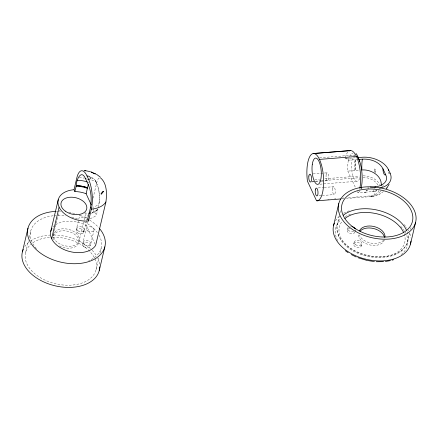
<?xml version="1.0" encoding="UTF-8"?>
<svg xmlns="http://www.w3.org/2000/svg" width="438" height="438" viewBox="0 0 438 438"><rect width="100%" height="100%" fill="white"/><g stroke="black" fill="none" stroke-linecap="round" stroke-linejoin="round"><path stroke-width="0.33" stroke-dasharray="2.19 1.64" d="M90.069 218.589A21.09 13.474 13.3 0 0 96.19 215.414C99.196 206.123 100.904 195.879 97.811 186.385C96.546 183.451 95.479 177.872 91.465 177.943M99.295 201.568L99.24 193.35L97.811 186.385M99.207 202.252L98.851 204.163A21.09 13.474 13.3 0 1 92.73 207.333M91.334 213.257A21.09 13.474 13.3 0 0 97.45 210.087L97.581 209.479A21.073 13.463 13.3 0 1 91.465 212.654M361.273 188.767L361.624 187.048M76.108 230.498L78.61 219.871M82.563 244.388L86.291 228.598M355.059 231.488L355.437 229.824M361.383 245.942A3.953 2.524 13.3 0 0 356.16 242.417A3.953 2.524 13.3 0 0 355.081 246.654A3.953 2.524 13.3 0 0 361.383 245.942L361.892 243.714M86.56 220.555L83.751 232.364L84.342 229.895L83.877 231.872M86.708 219.914L87.009 218.639M94.066 229.972L90.332 245.767M25.601 252.616L28.404 240.774M29.182 237.484L30.737 230.903M53.617 234.396L59.376 210.01M78.763 242.619L85.941 212.249M95.079 244.169L86.521 225.751L87.452 221.798M93.053 198.113L97.094 181.212L98.134 178.978L99.311 177.921M96.037 269.803L98.84 257.955M99.93 253.35L101.173 248.083M339.346 215.458L337.194 224.557C334.725 251.461 373.127 262.959 393.866 255.151M339.965 212.863L340.578 210.262M409.749 232.786L407.729 241.349C406.004 248.154 399.982 253 393.587 255.266M410.532 229.496L410.997 227.519M78.763 219.224L79.842 214.702M347.246 230.169L347.668 228.45M353.701 244.065L354.123 242.34M378.886 190.459C377.901 194.045 373.926 195.676 370.521 195.895L346.786 197.768M380.567 190.984C379.138 194.565 375.109 196.18 371.523 196.525L346.474 198.496M383.349 185.416L381.865 187.042M379.741 188.362L379.259 188.86M401.022 251.204L401.301 250.969M401.991 250.388L402.276 250.147M383.485 191.587L380.403 193.733M371.523 196.525L375.634 195.764L379.905 194.007M379.549 194.209L380.753 193.536M394.912 254.73L395.207 254.615M374.78 191.209L376.658 190.552L373.05 191.565L365.287 192.194A21.073 7.287 85.5 0 0 367.318 190.032A21.09 7.293 85.5 0 1 365.292 192.211M374.101 191.373L371.95 191.685A21.09 7.293 85.5 0 0 373.778 189.851M371.933 196.47L371.172 196.547A2.639 0.909 85.5 0 1 370.521 195.895M319.548 157.8L355.01 154.997M347.734 152.2A23.729 8.202 85.5 0 0 344.996 158.616L355.787 157.762M344.996 158.616A2.639 1.686 13.3 0 1 348.27 160.16L356.965 159.585M348.32 160.264A21.09 7.293 85.5 0 0 347.816 171.105L359.215 170.201M375.114 169.314L374.402 169.008L375.114 169.314A19.102 6.603 85.5 0 0 375.251 172.189M313.126 173.919L323.753 173.076M324.416 173.026L327.071 172.818M314.769 179.564L319.516 179.186M324.941 178.759L359.532 176.032M311.796 181.474L314.506 181.261M315.185 181.206L320.611 180.779M321.289 180.724L359.948 177.675M311.856 181.945L320.49 181.266M321.153 181.212L327.794 180.686M319.882 184.201L356.932 181.272M318.251 187.913L323.567 187.497M324.23 187.442L333.526 186.708M318.974 195.786L321.629 195.578M322.297 195.523L334.249 194.581M357.32 191.554L357.895 192.797L365.287 192.194L364.553 192.271A21.09 7.293 85.5 0 0 366.584 190.103M327.794 199.263L329.152 199.159M334.577 198.732L335.935 198.622M342.713 198.085L344.071 197.981M341.328 198.901L344.044 198.688M363.009 177.467C368.747 177.45 374.928 179.98 377.972 185.044M363.135 175.813C369.579 175.923 376.598 178.731 379.932 184.524M91.487 177.209L94.685 179.651M95.117 180.27L97.477 185.345M347.816 171.105L355.59 187.836M97.581 209.479L97.592 209.495A21.09 13.474 13.3 0 1 91.471 212.665M93.026 208.597L96.19 215.414M338.601 236.131L338.749 236.471M338.103 234.965L338.251 235.31M379.062 188.351L379.084 188.822M375.235 172.468A21.09 7.293 85.5 0 1 374.95 168.964M376.434 189.835A23.729 8.202 85.5 0 1 371.172 196.547M389.272 173.919A2.639 0.909 85.5 0 1 388.402 171.92M354.479 170.579A21.09 7.293 85.5 0 1 354.977 159.744M367.635 187.754A21.09 7.293 85.5 0 1 367.482 188.181M360.978 188.28A21.09 7.293 85.5 0 1 360.819 188.707M359.724 190.957A21.09 7.293 85.5 0 1 357.895 192.797M368.374 187.694A21.09 7.293 85.5 0 1 368.057 188.543A21.073 7.287 85.5 0 0 368.369 187.683M348.27 160.16A21.09 7.293 85.5 0 1 353.072 153.026M374.879 187.601A21.09 7.293 85.5 0 1 374.545 188.417M374.933 172.43A21.199 4.435 78 0 1 374.222 168.948M359.729 178.282A13.184 4.555 85.5 0 1 353.116 176.322A13.184 4.555 85.5 0 1 352.606 157.718M353.559 155.95A13.184 4.555 85.5 0 1 354.692 155.068M359.866 188.22A23.729 8.202 85.5 0 1 359.642 189.336M361.284 188.263A2.639 1.686 13.3 0 1 361.219 188.926M384.383 239.816A13.184 8.421 13.3 0 1 370.143 245.001A13.184 8.421 13.3 0 1 358.629 234.401M383.617 240.172A13.184 8.421 13.3 0 1 370.471 242.997A13.184 8.421 13.3 0 1 359.401 234.91M355.399 230.07A3.953 2.524 13.3 0 1 355.311 230.317M353.734 231.56A3.953 2.524 13.3 0 1 348.834 230.596A3.953 2.524 13.3 0 1 348.281 227.295M350.017 226.566A3.953 2.524 13.3 0 1 350.345 226.528M354.928 232.047A3.953 2.524 13.3 0 1 351.079 233.673A3.953 2.524 13.3 0 1 347.241 230.985A3.953 2.524 13.3 0 1 349.88 228.505M335.486 220.911A39.546 25.262 13.3 0 1 340.189 215.616M343.693 213.251A39.546 25.262 13.3 0 1 350.011 210.547M404.132 224.579A39.546 25.262 13.3 0 1 406.94 228.121M408.085 229.95A39.546 25.262 13.3 0 1 408.583 230.875M409.809 233.668A39.546 25.262 13.3 0 1 410.767 237.407M406.825 235.71A36.912 23.575 13.3 0 1 401.312 254.527M337.627 240.571A36.912 23.575 13.3 0 1 340.43 220.1M345.117 216.657A36.912 23.575 13.3 0 1 351.013 214.133M400.775 226.43A36.912 23.575 13.3 0 1 404.148 230.536M405.216 232.244A36.912 23.575 13.3 0 1 405.829 233.394M407.126 231.779A36.25 23.159 13.3 0 1 369.781 255.83A36.25 23.159 13.3 0 1 339.62 219.131M404.143 233.826A33.616 21.473 13.3 0 1 368.73 255.973A33.616 21.473 13.3 0 1 342.188 221.234M88.076 182.213A21.09 13.474 13.3 0 1 88.772 182.471M87.118 179.301A5.272 3.367 13.3 0 1 87.693 179.646M86.998 217.232A3.953 2.524 13.3 0 1 82.875 217.779A3.953 2.524 13.3 0 1 79.869 215.206M84.737 213.049A3.953 2.524 13.3 0 1 87.567 216.328M52.993 227.119A23.729 15.155 13.3 0 1 53.77 226.298M55.599 224.809A23.729 15.155 13.3 0 1 86.521 225.751M79.262 177.773A23.729 15.155 13.3 0 1 84.271 178.129M91.695 179.985A23.729 15.155 13.3 0 1 96.787 182.317M24.769 246.599A39.546 25.262 13.3 0 1 29.007 242.072M30.446 240.999A39.546 25.262 13.3 0 1 50.058 235.069M53.869 235.003A39.546 25.262 13.3 0 1 90.343 248.521M92.177 250.29A39.546 25.262 13.3 0 1 96.579 255.962M97.816 258.289A39.546 25.262 13.3 0 1 99.672 264.952M56.332 211.346A39.546 25.262 13.3 0 1 60.658 211.346M68.788 212.222A39.546 25.262 13.3 0 1 76.535 214.116M80.346 215.452A39.546 25.262 13.3 0 1 86.948 218.518M89.708 220.139A39.546 25.262 13.3 0 1 98.659 227.546M99.043 235.211A36.25 23.159 13.3 0 1 88.75 260.714M36.403 248.636A36.25 23.159 13.3 0 1 56.091 215.534M57.953 215.469A36.25 23.159 13.3 0 1 65.788 215.939M71.679 217.051A36.25 23.159 13.3 0 1 78.72 219.268M84.244 221.792A36.25 23.159 13.3 0 1 97.28 232.518M52.823 237.182A36.25 23.159 13.3 0 1 96.475 267.032A36.25 23.159 13.3 0 1 50.058 282.171A36.25 23.159 13.3 0 1 30.835 244.355M32.981 242.685A36.25 23.159 13.3 0 1 49.729 237.33M53.31 239.679A13.184 8.421 13.3 0 1 66.477 231.018A13.184 8.421 13.3 0 1 78.325 243.763A13.184 8.421 13.3 0 1 58.922 245.723M355.722 159.695L355.716 159.684A21.09 7.293 85.5 0 0 355.218 170.519L355.223 170.535A21.073 7.287 85.5 0 1 355.722 159.695M326.124 174.647A3.953 1.369 85.5 0 0 327.651 180.691A3.953 1.369 85.5 0 0 328.516 174.915A3.953 1.369 85.5 0 0 326.124 174.647M332.579 188.543A3.953 1.369 85.5 0 0 334.106 194.587A3.953 1.369 85.5 0 0 334.971 188.811A3.953 1.369 85.5 0 0 332.579 188.543M355.546 244.678A3.953 2.524 13.3 0 0 361.848 243.966A3.953 2.524 13.3 0 0 356.625 240.44A3.953 2.524 13.3 0 0 355.546 244.678M58.216 243.024A13.184 8.421 13.3 0 0 79.229 240.643A13.184 8.421 13.3 0 0 61.818 228.888A13.184 8.421 13.3 0 0 58.216 243.024M77.997 230.859A3.953 2.524 13.3 0 0 84.299 230.147A3.953 2.524 13.3 0 0 79.081 226.621A3.953 2.524 13.3 0 0 77.997 230.859M87.72 230.935A3.953 2.524 13.3 0 0 94.022 230.224A3.953 2.524 13.3 0 0 88.799 226.698A3.953 2.524 13.3 0 0 87.72 230.935M84.452 244.754A3.953 2.524 13.3 0 0 90.754 244.043A3.953 2.524 13.3 0 0 85.53 240.517A3.953 2.524 13.3 0 0 84.452 244.754M77.531 232.835A3.953 2.524 13.3 0 0 83.833 232.124A3.953 2.524 13.3 0 0 78.61 228.598A3.953 2.524 13.3 0 0 77.531 232.835M83.987 246.731A3.953 2.524 13.3 0 0 90.288 246.014A3.953 2.524 13.3 0 0 85.065 242.488A3.953 2.524 13.3 0 0 83.987 246.731"/><path stroke-width="0.66" d="M381.219 185.477C382.166 175.572 370.657 169.112 361.876 169.993A21.09 7.293 85.5 0 1 362.379 159.158C370.05 158.704 379.188 161.452 382.921 168.707L385.714 174.724C390.121 183.889 376.937 187.957 370.192 187.119M52.012 228.444A23.729 15.155 13.3 0 0 65.492 250.186A23.729 15.155 13.3 0 0 95.648 245.395L105.914 201.967C106.981 194.034 107.14 183.369 100.516 177.839M51.624 238.688L59.092 207.097A23.729 15.155 13.3 0 0 88.547 220.976L87.693 219.131L89.084 213.196C91.898 203.982 92.106 193.623 88.284 184.666L85.492 178.649C81.282 168.559 76.059 180.215 76.283 185.641L74.882 191.565A21.09 13.474 13.3 0 1 86.116 193.722L91.296 204.88M88.952 213.804L88.958 213.766A21.09 13.474 13.3 0 0 89.555 213.689M22.404 251.834L27.999 228.143M50.77 231.313L58.238 199.723M59.092 207.097A23.729 15.155 13.3 0 1 74.027 189.72L76.825 177.872A21.09 7.293 85.5 0 1 87.014 175.972A2.639 1.686 13.3 0 1 90.288 177.516A2.639 1.686 13.3 0 1 88.629 179.449A21.09 7.293 85.5 0 1 91.35 209.134L88.547 220.976M76.146 186.232L76.152 186.194A21.09 13.474 13.3 0 1 87.376 188.395L88.356 184.25M86.116 193.722L87.376 188.395M91.142 172.446L91.246 172.008A21.09 13.474 13.3 0 1 95.358 173.946L94.843 173.722M101.222 194.138L101.326 193.7A21.09 13.474 13.3 0 0 103.406 191.275L103.406 191.275A19.102 12.204 13.3 0 1 101.162 193.344L101.162 193.393M99.24 270.58L104.841 246.89M333.521 225.789L338.76 203.632M410.461 244.103L415.596 222.378A39.546 25.262 13.3 0 0 363.376 187.119A39.546 25.262 13.3 0 0 352.563 229.517A39.546 25.262 13.3 0 0 415.596 222.378M389.097 184.403L386.409 188.603M103.384 191.302L103.1 191.784M386.743 188.176L387 187.853M392.037 260.199L393.598 259.729M390.428 260.61L385.347 261.486M313.52 153.503L350.515 150.584L313.099 153.546M319.461 159.399L356.455 156.481A2.639 1.812 -24.9 0 1 358.454 158.26M358.558 157.543L362.259 157.253A21.09 13.474 13.3 0 1 388.446 169.594L390.055 173.065A2.639 0.909 85.5 0 1 389.935 173.453M359.045 159.421L362.379 159.158M316.915 200.828A23.729 8.202 85.5 0 0 323.408 176.147A23.729 8.202 85.5 0 0 312.929 153.585A23.729 8.202 85.5 0 0 307.306 180.149A2.639 0.909 85.5 0 0 307.728 181.792L316.263 200.171A2.639 0.909 85.5 0 0 316.915 200.828L340.655 198.956M383.579 261.656L376.275 261.727M84.085 170.672L85.114 170.721M85.695 170.765L90.463 171.636M84.89 170.705L85.875 170.776M374.413 261.59L366.935 260.429L357.873 257.675M356.149 256.964L351.205 254.533M96.398 174.204L100.264 177.067M348.15 252.688L345.319 250.678M356.083 153.557L357.556 155.736M91.246 172.008L91.411 172.364M101.162 193.344L101.326 193.7M87.014 175.972L88.629 179.449M74.027 189.72L74.882 191.565M349.267 150.913A23.729 8.202 85.5 0 1 358.3 161.502A23.729 8.202 85.5 0 1 359.97 187.617M388.325 170.596A2.639 0.909 85.5 0 1 388.446 169.594M390.055 173.065A21.09 13.474 13.3 0 1 380.266 188.001M375.185 186.73A21.09 7.293 85.5 0 1 375.037 187.168M385.714 174.724A5.272 1.823 85.5 0 1 382.921 168.707M357.6 156.716A13.184 4.555 85.5 0 1 359.669 161.737M357.961 157.264A21.09 7.293 85.5 0 1 361.175 187.946M360.009 231.242A13.184 8.421 13.3 0 1 373.751 228.554A13.184 8.421 13.3 0 1 384.438 237.319M359.516 230.782A13.184 8.421 13.3 0 1 374.134 226.561A13.184 8.421 13.3 0 1 384.997 237.013M351.791 226.605A3.953 2.524 13.3 0 1 355.251 228.844M410.937 241.092A39.546 25.262 13.3 0 1 366.305 259.323A39.546 25.262 13.3 0 1 334.38 223.09M343.31 215.233A36.25 23.159 13.3 0 1 377.77 210.196A36.25 23.159 13.3 0 1 406.426 230.07M344.969 218.48A33.616 21.473 13.3 0 1 376.921 213.81A33.616 21.473 13.3 0 1 403.491 232.239M103.029 191.767A21.199 14.334 -1.6 0 1 101.134 194.1M91.865 172.512A19.102 12.204 13.3 0 1 92.768 172.829M94.515 173.552A19.102 12.204 13.3 0 1 95.358 173.946M105.914 201.967A23.729 15.155 13.3 0 1 91.35 209.134M88.29 219.022A21.09 13.474 13.3 0 1 87.693 219.131M89.691 213.098A21.09 13.474 13.3 0 1 89.089 213.213L89.089 213.213A21.073 13.463 13.3 0 0 89.686 213.087M90.951 207.765A21.09 13.474 13.3 0 1 90.348 207.88M77.542 180.308A21.09 13.474 13.3 0 1 87.37 181.967M88.717 184.36A5.272 3.367 13.3 0 1 88.284 184.666M85.492 178.649A5.272 3.367 13.3 0 1 86.166 178.868M93.102 173.158A21.199 14.892 0.2 0 1 94.597 173.733M99.744 266.835A39.546 25.262 13.3 0 1 55.495 285.905A39.546 25.262 13.3 0 1 23.236 249.397M99.47 228.483A39.546 25.262 13.3 0 1 83.855 262.855A39.546 25.262 13.3 0 1 30.162 241.896A39.546 25.262 13.3 0 1 55.659 211.379M76.289 185.652L76.278 185.69A21.073 13.463 13.3 0 1 87.523 187.814L87.523 187.814A21.09 13.474 13.3 0 0 76.283 185.641L76.289 185.652M312.31 164.223A13.184 4.555 85.5 0 0 317.391 184.376A13.184 4.555 85.5 0 0 320.282 165.126A13.184 4.555 85.5 0 0 312.31 164.223M308.861 176.01A3.953 1.369 85.5 0 0 310.389 182.055A3.953 1.369 85.5 0 0 311.254 176.279A3.953 1.369 85.5 0 0 308.861 176.01M315.316 189.9A3.953 1.369 85.5 0 0 316.838 195.95A3.953 1.369 85.5 0 0 317.709 190.174A3.953 1.369 85.5 0 0 315.316 189.9M354.616 228.143A36.25 23.159 13.3 0 0 412.399 221.595A36.25 23.159 13.3 0 0 364.525 189.276A36.25 23.159 13.3 0 0 354.616 228.143M65.235 211.121A13.184 8.421 13.3 0 0 86.587 209.424A13.184 8.421 13.3 0 0 69.845 197.248A13.184 8.421 13.3 0 0 65.235 211.121"/></g></svg>
